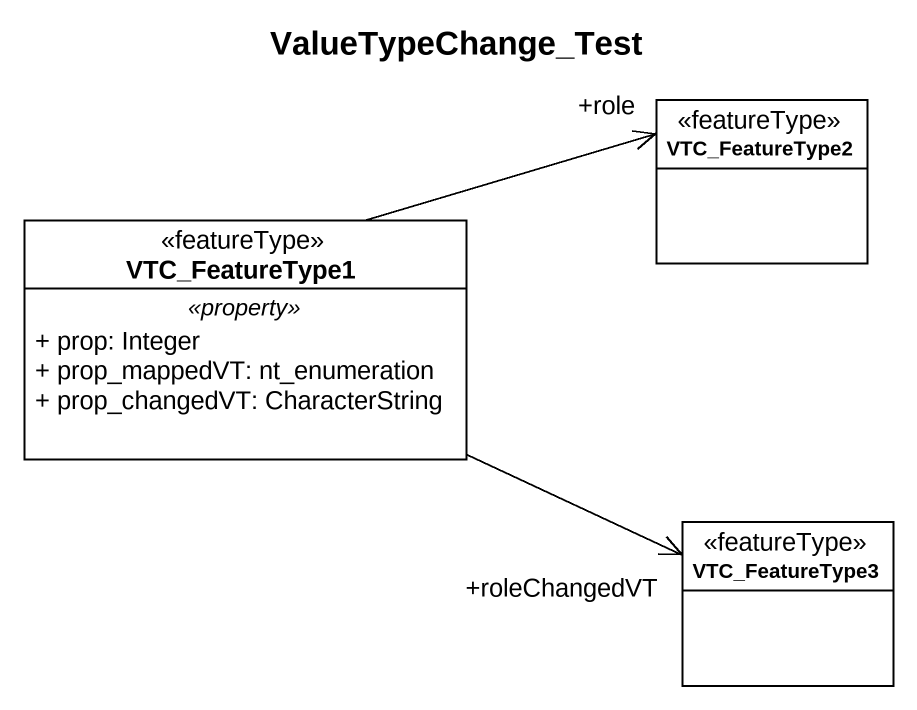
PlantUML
@startuml
title ValueTypeChange_Test
hide circle
hide empty members
skinparam classAttributeIconSize 0
class VTC_FeatureType2 <<featureType>>
class VTC_FeatureType1 <<featureType>> {
  .. <<property>> ..
  + prop: Integer
  + prop_mappedVT: nt_enumeration
  + prop_changedVT: CharacterString
}
class VTC_FeatureType3 <<featureType>>
VTC_FeatureType1 -right-> "+role" VTC_FeatureType2
VTC_FeatureType1 -right-> "+roleChangedVT" VTC_FeatureType3
@enduml
